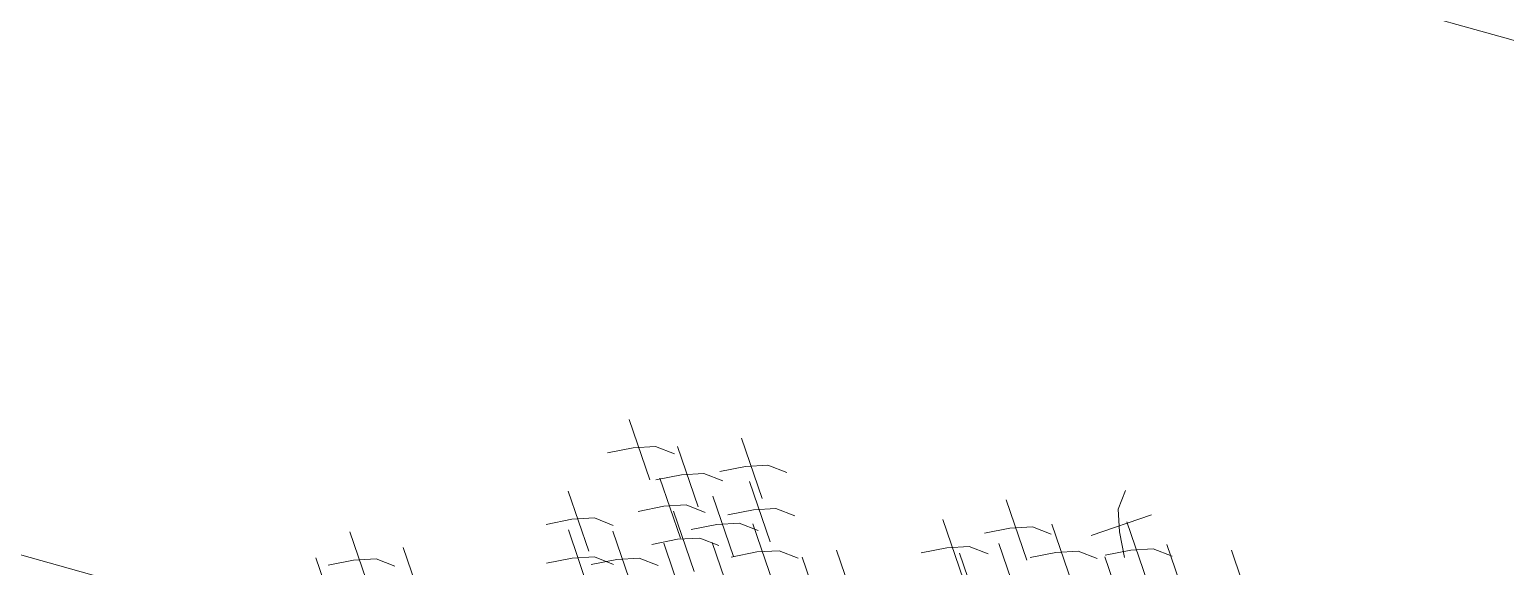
# Model space of a CAD drawing. Header units: millimetres. Extents: x 474016 to 477875, y 2288607 to 2292200.
# Drawn here: x 474439.78 to 474450.53, y 2288892.18 to 2288896.09 of the extents above; entities that cross this region are included whole.
import ezdxf

# ---------------------------------------------------------------- set-up
doc = ezdxf.new("R2010")
doc.units = ezdxf.units.MM
doc.header["$LTSCALE"] = 50
for name, color, linetype, lineweight in [('BANQUETA', 251, 'Continuous', 5), ('EXT', 3, 'Continuous', 5), ('JARDINES', 98, 'Continuous', 13)]:
    doc.layers.add(name, color=color, linetype=linetype, lineweight=lineweight)

# ---------------------------------------------------------------- blocks, each defined once
blk = doc.blocks.new('Plarbol-031')
for points in [[(0.1874, 2.608325), (0.40975, 2.455225)], [(-0.326475, 2.304025), (-0.173425, 2.526375)], [(-0.158175, 2.3142), (-0.240125, 2.388525), (-0.301075, 2.461575), (-0.3233, 2.5448)], [(-0.239475, 2.44125), (-0.01715, 2.28815)], [(-0.229325, 2.2729), (-0.155, 2.35485), (-0.08195, 2.415825), (0.001275, 2.438075)], [(-0.046375, 2.464125), (0.175975, 2.311025)], [(-0.226775, 2.26655), (-0.00445, 2.11345)], [(-0.705725, 2.211275), (-0.4834, 2.0582)], [(-0.695575, 2.04295), (-0.62125, 2.1249), (-0.548175, 2.185875), (-0.464975, 2.2081)], [(-0.488475, 2.244325), (-0.266125, 2.091225)], [(-0.4783, 2.075975), (-0.403975, 2.157925), (-0.330925, 2.2189), (-0.247725, 2.24115)], [(-0.6206, 2.044225), (-0.398275, 1.891125)], [(-0.8709, 1.985125), (-0.64855, 1.83205)], [(-0.860725, 1.8168), (-0.7864, 1.89875), (-0.71335, 1.959725), (-0.630125, 1.98195)], [(-0.729875, 1.912075), (-0.507525, 1.758975)], [(-1.761525, 1.7539), (-1.539175, 1.6008)], [(-1.75135, 1.585575), (-1.677025, 1.6675), (-1.603975, 1.7285), (-1.52075, 1.750725)], [(-1.6243, 1.62685), (-1.401975, 1.47375)], [(-1.9578, 1.5646), (-1.735475, 1.4115)], [(-1.614125, 1.458525), (-1.5398, 1.54045), (-1.46675, 1.60145), (-1.38355, 1.623675)], [(-1.15485, 1.61225), (-0.932525, 1.45915)], [(-2.19095, 1.5341), (-1.9686, 1.381025)], [(-2.180775, 1.365775), (-2.10645, 1.447725), (-2.0334, 1.5087), (-1.950175, 1.530925)], [(-1.94765, 1.39625), (-1.873325, 1.4782), (-1.800275, 1.5392), (-1.71705, 1.561425)], [(-1.255225, 1.50235), (-1.032875, 1.34925)], [(-1.7126, 1.48455), (-1.490275, 1.331475)], [(-1.702425, 1.316225), (-1.6281, 1.398175), (-1.55505, 1.45915), (-1.47185, 1.481375)], [(-1.506775, 1.49155), (-1.28445, 1.33845)], [(-1.496625, 1.3232), (-1.4223, 1.40515), (-1.349225, 1.466125), (-1.266025, 1.488375)], [(-1.93875, 1.41215), (-1.7164, 1.25905)], [(-1.928575, 1.2438), (-1.85425, 1.32575), (-1.7812, 1.386725), (-1.698, 1.408975)], [(-1.808525, 1.33465), (-1.586175, 1.18155)], [(-1.79835, 1.1663), (-1.724025, 1.24825), (-1.650975, 1.309225), (-1.567775, 1.331475)], [(-1.59825, 1.3251), (-1.375925, 1.172025)], [(-1.761525, 1.2006), (-1.539175, 1.0475)], [(-2.21825, 1.13645), (-1.995925, 0.98335)], [(-2.2081, 0.9681), (-2.133775, 1.05005), (-2.060725, 1.111025), (-1.9775, 1.133275)], [(-1.9648, 1.11295), (-1.74245, 0.95985)], [(-1.954625, 0.9446), (-1.8803, 1.02655), (-1.80725, 1.087525), (-1.724025, 1.10975)], [(-2.11915, 1.00495), (-1.896825, 0.85185)], [(-2.109, 0.8366), (-2.034675, 0.91855), (-1.961625, 0.979525), (-1.8784, 1.001775)], [(-2.6369, 0.527875), (-2.41455, 0.374775)], [(-2.85795, 0.4472), (-2.635625, 0.2941)], [(-2.8478, 0.27885), (-2.773475, 0.3608), (-2.700425, 0.421775), (-2.6172, 0.444025)], [(-2.9075, 0.273125), (-2.685175, 0.12005)]]:
    blk.add_lwpolyline(points)

msp = doc.modelspace()

# ---------------------------------------------------------------- linework, layer by layer
at = {"layer": 'BANQUETA'}
msp.add_lwpolyline([(474564.552, 2288919.201), (474444.163, 2288952.837, 0.414214), (474441.698, 2288951.449), (474428.513, 2288904.256, 0.414214), (474429.901, 2288901.792), (474550.291, 2288868.156)], format="xyb", dxfattribs=at)
at = {"layer": 'JARDINES'}
msp.add_lwpolyline([(474537.561, 2288864.927, -0.388075), (474536.753, 2288862.037), (474427.921, 2288892.444, -0.386646), (474428.729, 2288895.333)], format="xyb", close=True, dxfattribs=at)

# ---------------------------------------------------------------- block references
at = {"layer": 'EXT', "xscale": 1.71989999994179, "yscale": 1.71989999994179, "zscale": 1.71989999994179, "rotation": 323.4441516640488}
msp.add_blockref('Plarbol-031', (474445.599, 2288888.888), dxfattribs=at)

doc.saveas('drawing.dxf')
